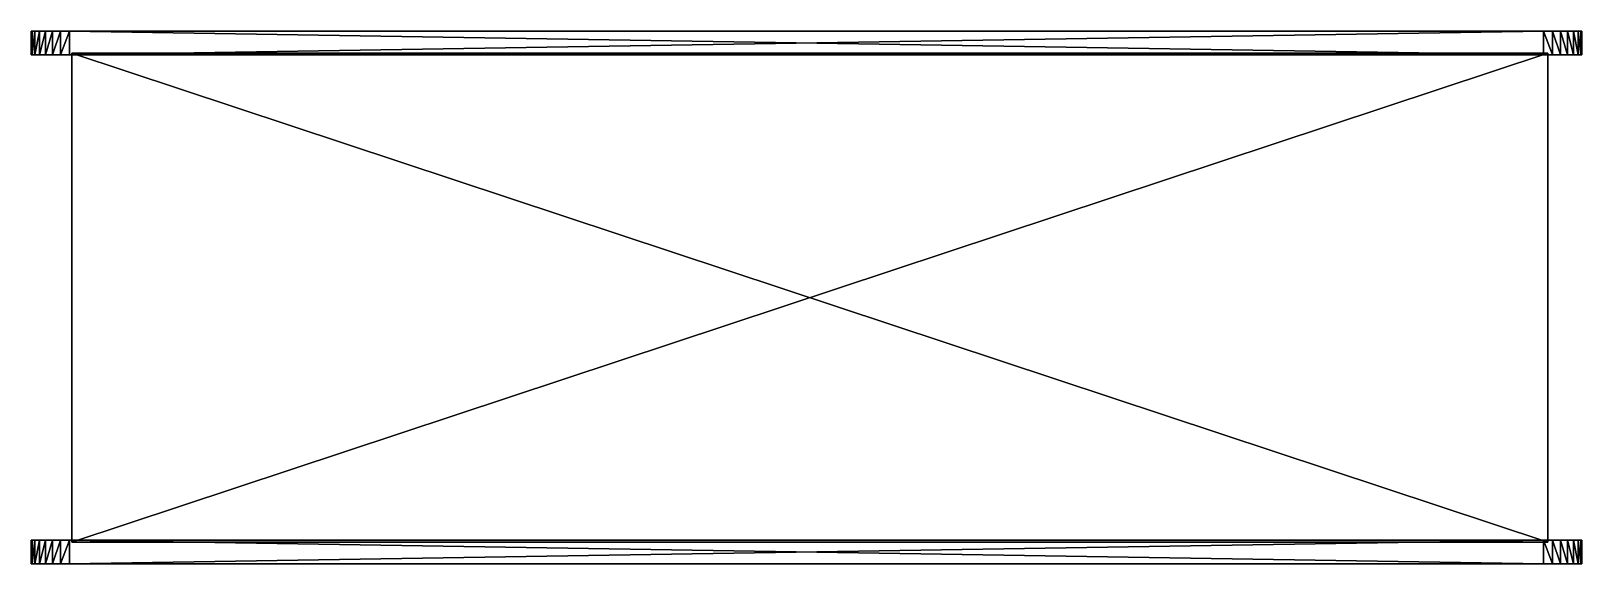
# Model space of a CAD drawing. Header units: centimetres. Extents: x -651 to 651, y -223 to 223.
import ezdxf

# ---------------------------------------------------------------- set-up
doc = ezdxf.new("R2010")
doc.units = ezdxf.units.CM
doc.layers.add('beige', color=7, linetype='Continuous', true_color=0xe18f57)
doc.layers.add('grey', color=7, linetype='Continuous', true_color=0xe18f57)

msp = doc.modelspace()

# ---------------------------------------------------------------- meshes
at = {"layer": 'beige', "color": 116, "true_color": 0x06873a}
mesh = msp.add_polyface(dxfattribs=at)
corners = [(-618.8, 223.4, 219.8), (-626.2, 223.4, 218.9), (-633, 223.4, 216.5), (-639, 223.4, 212.7), (-644, 223.4, 207.7), (-647.8, 223.4, 201.7), (-650.2, 223.4, 194.9), (-651, 223.4, 187.5), (-618.8, 203.4, 219.8), (-626.2, 203.4, 218.9), (-633, 203.4, 216.5), (-639, 203.4, 212.7), (-644, 203.4, 207.7), (-647.8, 203.4, 201.7), (-650.2, 203.4, 194.9), (-651, 203.4, 187.5), (-618.8, 223.4, -219.7), (-626.2, 223.4, -218.9), (-626.2, 203.4, -218.9), (-618.8, 203.4, -219.7), (-633, 223.4, -216.4), (-633, 203.4, -216.4), (-639, 223.4, -212.6), (-639, 203.4, -212.6), (-644, 223.4, -207.6), (-644, 203.4, -207.6), (-647.8, 223.4, -201.6), (-647.8, 203.4, -201.6), (-650.2, 223.4, -194.9), (-650.2, 203.4, -194.9), (-651, 223.4, -187.5), (-651, 203.4, -187.5), (618.8, 223.4, 219.8), (626.2, 223.4, 218.9), (626.2, 203.4, 218.9), (618.8, 203.4, 219.8), (633, 223.4, 216.5), (633, 203.4, 216.5), (639, 223.4, 212.7), (639, 203.4, 212.7), (644, 223.4, 207.7), (644, 203.4, 207.7), (647.8, 223.4, 201.7), (647.8, 203.4, 201.7), (650.2, 223.4, 194.9), (650.2, 203.4, 194.9), (651, 223.4, 187.5), (651, 203.4, 187.5), (651, 223.4, -187.5), (651, 203.4, -187.5), (618.8, 223.4, -219.7), (626.2, 223.4, -218.9), (633, 223.4, -216.4), (639, 223.4, -212.6), (644, 223.4, -207.6), (647.8, 223.4, -201.6), (650.2, 223.4, -194.9), (650.2, 203.4, -194.9), (647.8, 203.4, -201.6), (644, 203.4, -207.6), (639, 203.4, -212.6), (633, 203.4, -216.4), (626.2, 203.4, -218.9), (618.8, 203.4, -219.7), (-618.8, -203.4, 219.8), (-626.2, -203.4, 218.9), (-633, -203.4, 216.5), (-639, -203.4, 212.7), (-644, -203.4, 207.7), (-647.8, -203.4, 201.7), (-650.2, -203.4, 194.9), (-651, -203.4, 187.5), (-618.8, -223.4, 219.8), (-626.2, -223.4, 218.9), (-633, -223.4, 216.5), (-639, -223.4, 212.7), (-644, -223.4, 207.7), (-647.8, -223.4, 201.7), (-650.2, -223.4, 194.9), (-651, -223.4, 187.5), (-618.8, -203.4, -219.7), (-626.2, -203.4, -218.9), (-626.2, -223.4, -218.9), (-618.8, -223.4, -219.7), (-633, -203.4, -216.4), (-633, -223.4, -216.4), (-639, -203.4, -212.6), (-639, -223.4, -212.6), (-644, -203.4, -207.6), (-644, -223.4, -207.6), (-647.8, -203.4, -201.6), (-647.8, -223.4, -201.6), (-650.2, -203.4, -194.9), (-650.2, -223.4, -194.9), (-651, -203.4, -187.5), (-651, -223.4, -187.5), (618.8, -203.4, 219.8), (626.2, -203.4, 218.9), (626.2, -223.4, 218.9), (618.8, -223.4, 219.8), (633, -203.4, 216.5), (633, -223.4, 216.5), (639, -203.4, 212.7), (639, -223.4, 212.7), (644, -203.4, 207.7), (644, -223.4, 207.7), (647.8, -203.4, 201.7), (647.8, -223.4, 201.7), (650.2, -203.4, 194.9), (650.2, -223.4, 194.9), (651, -203.4, 187.5), (651, -223.4, 187.5), (651, -203.4, -187.5), (651, -223.4, -187.5), (618.8, -203.4, -219.7), (626.2, -203.4, -218.9), (633, -203.4, -216.4), (639, -203.4, -212.6), (644, -203.4, -207.6), (647.8, -203.4, -201.6), (650.2, -203.4, -194.9), (650.2, -223.4, -194.9), (647.8, -223.4, -201.6), (644, -223.4, -207.6), (639, -223.4, -212.6), (633, -223.4, -216.4), (626.2, -223.4, -218.9), (618.8, -223.4, -219.7)]
mesh.append_faces([[corners[k] for k in face] for face in [(48, 55, 53), (53, 51, 16), (48, 53, 16), (22, 26, 30), (16, 22, 30), (6, 4, 2), (30, 6, 2), (16, 30, 2), (16, 2, 0), (16, 32, 36), (48, 16, 36), (44, 48, 36), (44, 36, 40), (12, 14, 31), (10, 12, 31), (31, 27, 23), (31, 23, 19), (10, 31, 19), (8, 10, 19), (37, 35, 19), (19, 62, 60), (60, 58, 49), (19, 60, 49), (37, 19, 49), (41, 37, 49), (41, 49, 45), (112, 119, 117), (117, 115, 80), (112, 117, 80), (86, 90, 94), (80, 86, 94), (70, 68, 66), (94, 70, 66), (80, 94, 66), (80, 66, 64), (80, 96, 100), (112, 80, 100), (108, 112, 100), (108, 100, 104), (76, 78, 95), (74, 76, 95), (95, 91, 87), (95, 87, 83), (74, 95, 83), (72, 74, 83), (101, 99, 83), (83, 126, 124), (124, 122, 113), (83, 124, 113), (101, 83, 113), (105, 101, 113), (105, 113, 109)]], dxfattribs={"vtx0": -1, "vtx1": -1, "vtx2": -1, "color": 116})
mesh.append_faces([[corners[k] for k in face] for face in [(16, 0, 32), (23, 18, 19), (80, 64, 96), (87, 82, 83)]], dxfattribs={"vtx0": -1, "vtx2": -1, "color": 116})
mesh.append_faces([[corners[k] for k in face] for face in [(42, 44, 40), (43, 41, 45), (106, 108, 104), (107, 105, 109)]], dxfattribs={"vtx1": -1, "color": 116})
mesh.append_faces([[corners[k] for k in face] for face in [(16, 17, 22), (35, 8, 19), (80, 81, 86), (99, 72, 83)]], dxfattribs={"vtx1": -1, "vtx2": -1, "color": 116})
mesh.append_faces([[corners[k] for k in face] for face in [(9, 8, 0), (0, 1, 9), (10, 9, 1), (1, 2, 10), (11, 10, 2), (2, 3, 11), (12, 11, 3), (3, 4, 12), (13, 12, 4), (4, 5, 13), (14, 13, 5), (5, 6, 14), (15, 14, 6), (6, 7, 15), (30, 31, 15), (15, 7, 30), (18, 17, 16), (16, 19, 18), (21, 20, 17), (17, 18, 21), (23, 22, 20), (20, 21, 23), (25, 24, 22), (22, 23, 25), (27, 26, 24), (24, 25, 27), (29, 28, 26), (26, 27, 29), (31, 30, 28), (28, 29, 31), (34, 33, 32), (32, 35, 34), (37, 36, 33), (33, 34, 37), (39, 38, 36), (36, 37, 39), (41, 40, 38), (38, 39, 41), (43, 42, 40), (40, 41, 43), (45, 44, 42), (42, 43, 45), (47, 46, 44), (44, 45, 47), (48, 46, 47), (47, 49, 48), (44, 46, 48), (48, 56, 55), (55, 54, 53), (53, 52, 51), (51, 50, 16), (17, 20, 22), (22, 24, 26), (26, 28, 30), (30, 7, 6), (6, 5, 4), (4, 3, 2), (2, 1, 0), (32, 33, 36), (36, 38, 40), (41, 39, 37), (37, 34, 35), (8, 9, 10), (10, 11, 12), (12, 13, 14), (14, 15, 31), (31, 29, 27), (27, 25, 23), (23, 21, 18), (19, 63, 62), (62, 61, 60), (60, 59, 58), (58, 57, 49), (49, 47, 45), (62, 63, 50), (50, 51, 62), (61, 62, 51), (51, 52, 61), (60, 61, 52), (52, 53, 60), (59, 60, 53), (53, 54, 59), (58, 59, 54), (54, 55, 58), (57, 58, 55), (55, 56, 57), (49, 57, 56), (56, 48, 49), (8, 35, 32), (32, 0, 8), (16, 50, 63), (63, 19, 16), (73, 72, 64), (64, 65, 73), (74, 73, 65), (65, 66, 74), (75, 74, 66), (66, 67, 75), (76, 75, 67), (67, 68, 76), (77, 76, 68), (68, 69, 77), (78, 77, 69), (69, 70, 78), (79, 78, 70), (70, 71, 79), (94, 95, 79), (79, 71, 94), (82, 81, 80), (80, 83, 82), (85, 84, 81), (81, 82, 85), (87, 86, 84), (84, 85, 87), (89, 88, 86), (86, 87, 89), (91, 90, 88), (88, 89, 91), (93, 92, 90), (90, 91, 93), (95, 94, 92), (92, 93, 95), (98, 97, 96), (96, 99, 98), (101, 100, 97), (97, 98, 101), (103, 102, 100), (100, 101, 103), (105, 104, 102), (102, 103, 105), (107, 106, 104), (104, 105, 107), (109, 108, 106), (106, 107, 109), (111, 110, 108), (108, 109, 111), (112, 110, 111), (111, 113, 112), (108, 110, 112), (112, 120, 119), (119, 118, 117), (117, 116, 115), (115, 114, 80), (81, 84, 86), (86, 88, 90), (90, 92, 94), (94, 71, 70), (70, 69, 68), (68, 67, 66), (66, 65, 64), (96, 97, 100), (100, 102, 104), (105, 103, 101), (101, 98, 99), (72, 73, 74), (74, 75, 76), (76, 77, 78), (78, 79, 95), (95, 93, 91), (91, 89, 87), (87, 85, 82), (83, 127, 126), (126, 125, 124), (124, 123, 122), (122, 121, 113), (113, 111, 109), (126, 127, 114), (114, 115, 126), (125, 126, 115), (115, 116, 125), (124, 125, 116), (116, 117, 124), (123, 124, 117), (117, 118, 123), (122, 123, 118), (118, 119, 122), (121, 122, 119), (119, 120, 121), (113, 121, 120), (120, 112, 113), (72, 99, 96), (96, 64, 72), (80, 114, 127), (127, 83, 80)]], dxfattribs={"vtx2": -1, "color": 116})
at = {"layer": 'grey', "color": 116, "true_color": 0x06873a}
mesh = msp.add_polyface(dxfattribs=at)
corners = [(-616.8, -205.2, -219.8), (622.3, -205.2, -219.8), (-616.8, 204.8, -219.8), (622.3, 204.8, -219.8), (-616.8, -205.2, 218.8), (622.3, -205.2, 218.8), (-616.8, 204.8, 218.8), (622.3, 204.8, 218.8), (622.3, -205.2, 196.2), (-616.8, -205.2, 196.2), (622.3, 204.8, 196.2), (-616.8, 204.8, 196.2), (622.3, -205.2, 200.5), (-616.8, -205.2, 200.5), (622.3, 204.8, 200.5), (-616.8, 204.8, 200.5)]
mesh.append_faces([[corners[k] for k in face] for face in [(0, 2, 3), (3, 1, 0), (4, 5, 7), (7, 6, 4), (1, 8, 9), (9, 0, 1), (3, 10, 8), (8, 1, 3), (2, 11, 10), (10, 3, 2), (0, 9, 11), (11, 2, 0), (5, 4, 13), (13, 12, 5), (7, 5, 12), (12, 14, 7), (6, 7, 14), (14, 15, 6), (4, 6, 15), (15, 13, 4), (10, 11, 9), (9, 8, 10), (15, 14, 12), (12, 13, 15)]], dxfattribs={"vtx2": -1, "color": 116})

doc.saveas('drawing.dxf')
